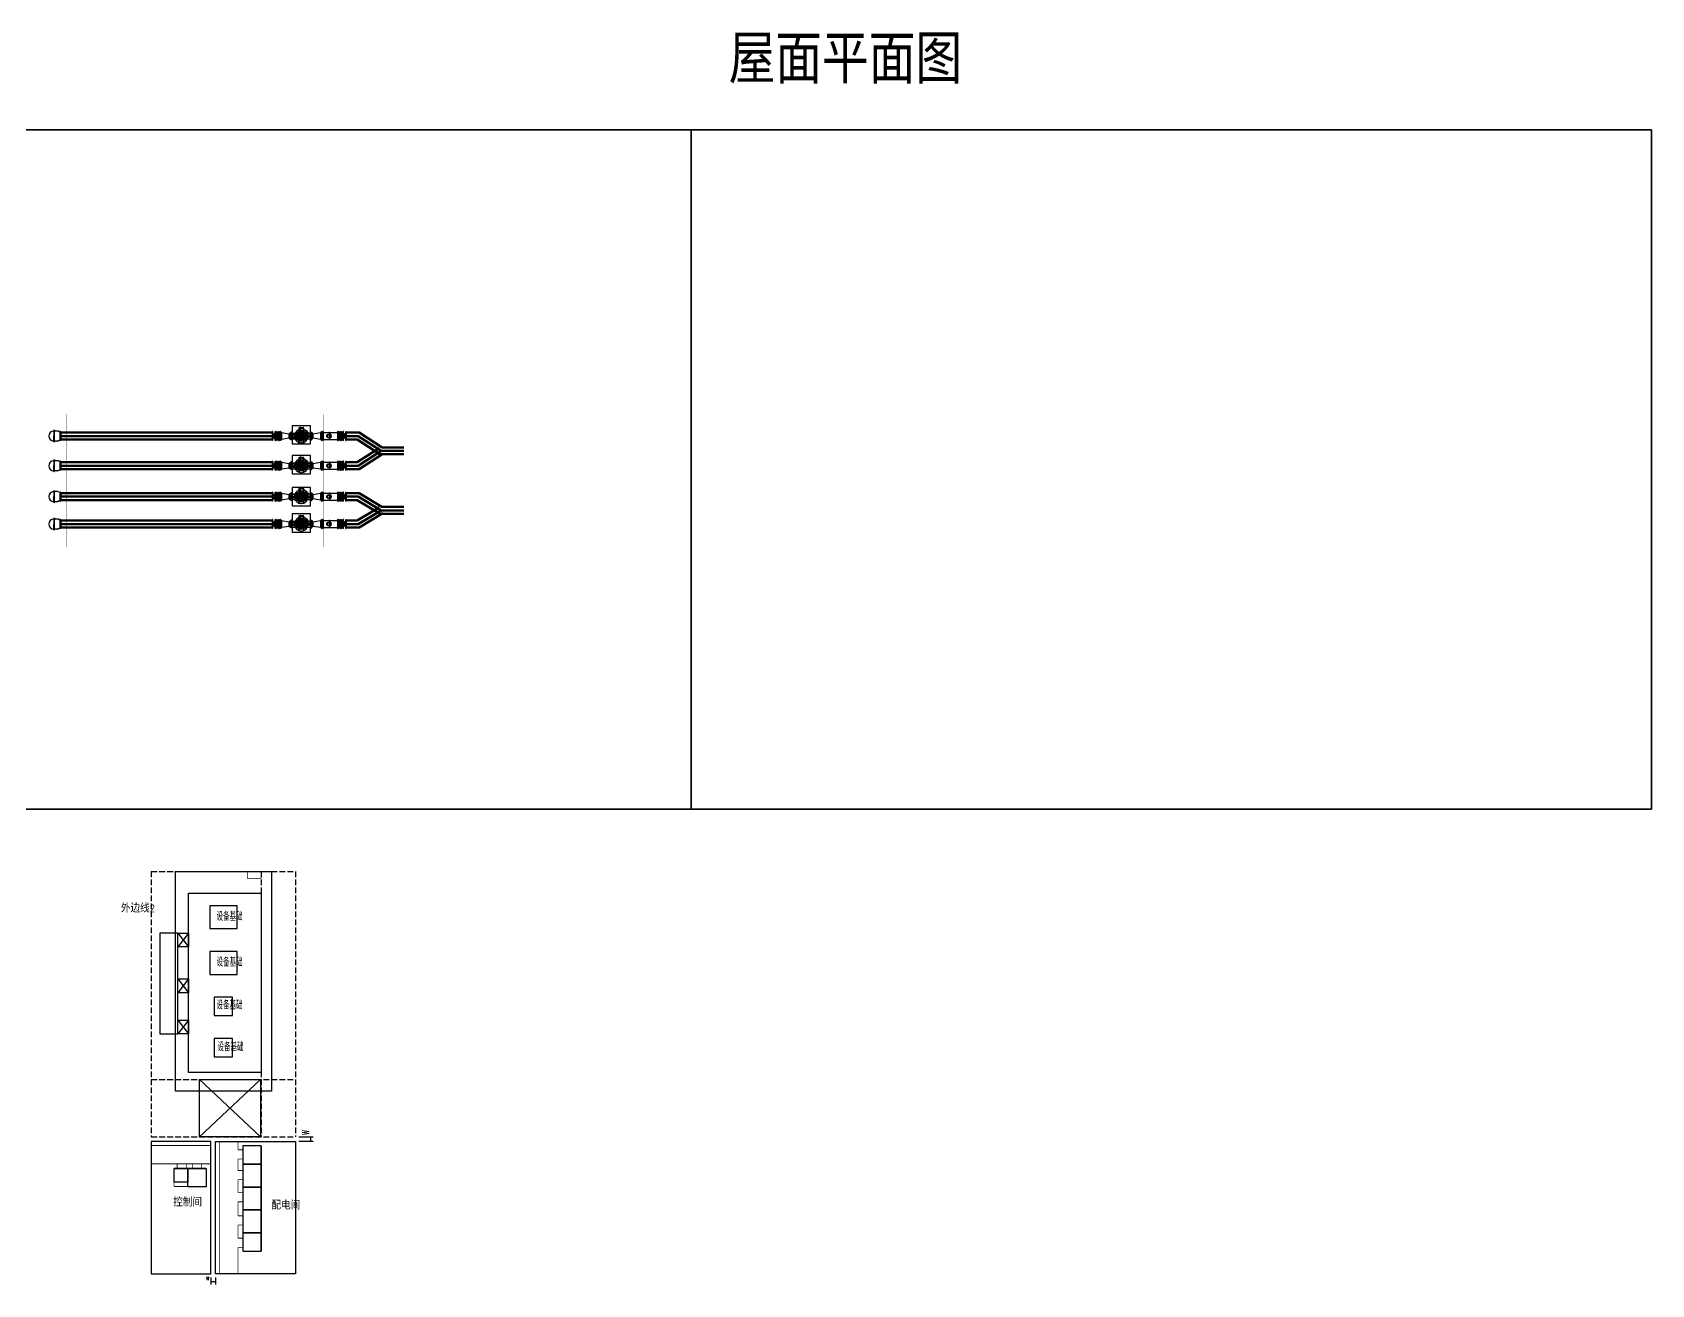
# Model space of a CAD drawing. Header units: millimetres. Extents: x 1742399 to 4898386, y 2481636 to 5226310.
# Drawn here: x 3047772 to 3118582, y 2795884 to 2850639 of the extents above; entities that cross this region are included whole.
import ezdxf
from ezdxf.enums import TextEntityAlignment as Align

# ---------------------------------------------------------------- set-up
doc = ezdxf.new("R2010")
doc.units = ezdxf.units.MM
doc.header["$LTSCALE"] = 1000
for name, pattern in [('ACAD_ISO04W100', [30.5, 24, -3, 0.5, -3]), ('ACAD_ISO10W100', [18, 12, -3, 0, -3]), ('DASH', [0.35, 0.25, -0.1])]:
    doc.linetypes.add(name, pattern=pattern)
for name, color, linetype, lineweight, true_color in [('0_提资', 7, 'Continuous', 50, 0xffffff), ('泵房轮廓线', 1, 'Continuous', 50, 0xff0000), ('管道', 1, 'Continuous', 50, 0xff0000), ('进水池轮廓线', 2, 'Continuous', 50, 0xffff00)]:
    doc.layers.add(name, color=color, linetype=linetype, lineweight=lineweight, true_color=true_color)
for name, color, linetype in [('E-电缆沟', 2, 'Continuous'), ('E-箱柜', 3, 'Continuous'), ('PUB_DIM', 3, 'Continuous'), ('VIEW', 7, 'Continuous'), ('YHG_填充', 8, 'Continuous'), ('YHJ_剖面_梁板', 4, 'Continuous'), ('YHJ_立面_墙线中', 2, 'Continuous'), ('图框', 7, 'Continuous'), ('意见', 1, 'Continuous'), ('控制间轮廓', 7, 'Continuous'), ('水泵基础', 7, 'Continuous'), ('电缆沟', 7, 'Continuous'), ('设备', 161, 'Continuous'), ('配电间轮廓', 7, 'Continuous')]:
    doc.layers.add(name, color=color, linetype=linetype)
doc.layers.add('中心线', color=1, linetype='ACAD_ISO04W100', lineweight=18)
doc.layers.add('管', color=1, linetype='Continuous', lineweight=30)
doc.styles.add('_TCH_DIM_T3', font='SIMPLEX', dxfattribs={"width": 0.705882, "bigfont": 'GBCBIG'})
doc.styles.add('HZ1', font='romans.shx', dxfattribs={"width": 0.7, "bigfont": 'hztxt.shx'})
doc.styles.add('tssdeng', font='tssdeng.shx', dxfattribs={"width": 0.7, "bigfont": 'hztxt.shx'})
doc.styles.add('图框栏', font='simhei.ttf')
doc.dimstyles.new('_TCH_ARCH&&50', dxfattribs={"dimtxt": 148.75, "dimasz": 50, "dimexe": 125, "dimexo": 150, "dimgap": 63.125, "dimtad": 1, "dimdec": 0, "dimzin": 0, "dimdsep": 46, "dimtxsty": '_TCH_DIM_T3', "dimblk": 'ARCHTICK', "dimcen": 0.09, "dimclrt": 7, "dimazin": 2, "dimtfac": 1, "dimtdec": 0, "dimtix": 1, "dimtmove": 2, "dimatfit": 3, "dimfxl": 75, "dimtolj": 1, "dimtzin": 0, "dimarcsym": 0})

# ---------------------------------------------------------------- blocks, each defined once
blk = doc.blocks.new('立式离心水泵（平面）')
at = {"layer": '设备', "color": 0}
for p, q in [((0, 105), (6, 111)), ((0, 105), (0, 0)), ((0, -105), (0, 0)), ((6, 170), (6, 0)), ((41, 170), (6, 170)), ((6, -170), (6, 0)), ((41, 170), (41, 105)), ((42, 170), (42, 41)), ((42, 38), (42, 41)), ((49, 129), (190, 129)), ((170, 73), (52, 74)), ((68, 9), (161, 9)), ((275, 61), (275, 42)), ((293, 61), (275, 61)), ((275, 42), (293, 42)), ((275, 28), (275, 9)), ((293, 28), (275, 28)), ((275, 9), (293, 9)), ((293, 42), (293, 61)), ((293, 9), (293, 28)), ((325, 122), (306, 122)), ((306, 122), (306, 103)), ((306, 103), (325, 103)), ((325, 92), (306, 92)), ((306, 92), (306, 74)), ((306, 74), (325, 74)), ((325, 61), (306, 61)), ((306, 61), (306, 42)), ((306, 42), (325, 42)), ((325, 28), (306, 28)), ((306, 28), (306, 9)), ((306, 9), (325, 9)), ((325, 103), (325, 122)), ((325, 74), (325, 92)), ((325, 42), (325, 61)), ((325, 9), (325, 28)), ((339, 154), (339, 135)), ((357, 154), (339, 154)), ((339, 135), (357, 135)), ((339, 122), (339, 103)), ((357, 122), (339, 122)), ((339, 103), (357, 103)), ((339, 92), (339, 74)), ((357, 92), (339, 92)), ((339, 74), (357, 74)), ((339, 61), (339, 42)), ((357, 61), (339, 61)), ((339, 42), (357, 42)), ((339, 28), (339, 9)), ((357, 28), (339, 28)), ((339, 9), (357, 9)), ((357, 135), (357, 154)), ((357, 103), (357, 122)), ((357, 74), (357, 92)), ((357, 42), (357, 61)), ((357, 9), (357, 28)), ((373, 307), (372, 284)), ((372, 284), (383, 283)), ((373, 307), (376, 349)), ((384, 306), (373, 307)), ((373, 298), (373, 307)), ((373, 154), (373, 135)), ((391, 154), (373, 154)), ((373, 135), (391, 135)), ((373, 122), (373, 103)), ((391, 122), (373, 122)), ((373, 103), (391, 103)), ((373, 92), (373, 74)), ((391, 92), (373, 92)), ((373, 74), (391, 74)), ((373, 61), (373, 42)), ((391, 61), (373, 61)), ((373, 42), (391, 42)), ((373, 28), (373, 9)), ((391, 28), (373, 28)), ((373, 9), (391, 9)), ((376, 349), (378, 372)), ((387, 349), (376, 349)), ((378, 372), (388, 372)), ((388, 372), (383, 290)), ((383, 283), (388, 364)), ((384, 297), (388, 359)), ((396, 296), (384, 297)), ((388, 359), (400, 358)), ((391, 135), (391, 154)), ((391, 103), (391, 122)), ((391, 74), (391, 92)), ((391, 42), (391, 61)), ((391, 9), (391, 28)), ((400, 363), (396, 285)), ((396, 297), (396, 284)), ((397, 299), (397, 297)), ((401, 374), (398, 364)), ((398, 364), (571, 308)), ((400, 369), (573, 313)), ((401, 374), (574, 318)), ((404, 276), (416, 275)), ((407, 186), (407, 168)), ((425, 186), (407, 186)), ((407, 168), (425, 168)), ((407, 154), (407, 135)), ((425, 154), (407, 154)), ((407, 135), (425, 135)), ((407, 122), (407, 103)), ((425, 122), (407, 122)), ((407, 103), (425, 103)), ((407, 92), (407, 74)), ((425, 92), (407, 92)), ((407, 74), (425, 74)), ((407, 61), (407, 42)), ((425, 61), (407, 61)), ((407, 42), (425, 42)), ((407, 28), (407, 9)), ((425, 28), (407, 28)), ((407, 9), (425, 9)), ((431, 379), (411, 371)), ((420, 330), (416, 266)), ((416, 266), (545, 258)), ((427, 266), (425, 235)), ((425, 168), (425, 186)), ((425, 135), (425, 154)), ((425, 103), (425, 122)), ((425, 74), (425, 92)), ((425, 42), (425, 61)), ((425, 9), (425, 28)), ((431, 379), (552, 371)), ((438, 186), (438, 168)), ((457, 186), (438, 186)), ((438, 168), (457, 168)), ((438, 154), (438, 135)), ((457, 154), (438, 154)), ((438, 135), (457, 135)), ((438, 122), (438, 103)), ((457, 122), (438, 122)), ((438, 103), (457, 103)), ((438, 92), (438, 74)), ((457, 92), (438, 92)), ((438, 74), (457, 74)), ((438, 61), (438, 42)), ((457, 61), (438, 61)), ((438, 42), (457, 42)), ((438, 28), (438, 9)), ((457, 28), (438, 28)), ((438, 9), (457, 9)), ((457, 168), (457, 186)), ((457, 135), (457, 154)), ((457, 103), (457, 122)), ((457, 74), (457, 92)), ((457, 42), (457, 61)), ((457, 9), (457, 28)), ((471, 186), (489, 186)), ((471, 168), (471, 186)), ((489, 168), (471, 168)), ((471, 135), (471, 154)), ((471, 154), (489, 154)), ((489, 135), (471, 135)), ((471, 122), (489, 122)), ((471, 103), (471, 122)), ((489, 103), (471, 103)), ((471, 92), (489, 92)), ((471, 74), (471, 92)), ((489, 74), (471, 74)), ((471, 61), (489, 61)), ((471, 42), (471, 61)), ((489, 42), (471, 42)), ((471, 28), (489, 28)), ((471, 9), (471, 28)), ((489, 9), (471, 9)), ((489, 186), (489, 168)), ((489, 154), (489, 135)), ((489, 122), (489, 103)), ((489, 92), (489, 74)), ((489, 61), (489, 42)), ((489, 28), (489, 9)), ((502, 186), (521, 186)), ((502, 168), (502, 186)), ((521, 168), (502, 168)), ((502, 135), (502, 154)), ((502, 154), (521, 154)), ((521, 135), (502, 135)), ((502, 122), (521, 122)), ((502, 103), (502, 122)), ((521, 103), (502, 103)), ((502, 92), (521, 92)), ((502, 74), (502, 92)), ((521, 74), (502, 74)), ((502, 61), (521, 61)), ((502, 42), (502, 61)), ((521, 42), (502, 42)), ((502, 28), (521, 28)), ((502, 9), (502, 28)), ((521, 9), (502, 9)), ((521, 186), (521, 168)), ((521, 154), (521, 135)), ((521, 122), (521, 103)), ((521, 92), (521, 74)), ((521, 61), (521, 42)), ((521, 28), (521, 9)), ((537, 259), (535, 227)), ((536, 135), (536, 154)), ((536, 154), (555, 154)), ((555, 135), (536, 135)), ((536, 122), (555, 122)), ((536, 103), (536, 122)), ((555, 103), (536, 103)), ((536, 92), (555, 92)), ((536, 74), (536, 92)), ((555, 74), (536, 74)), ((536, 61), (555, 61)), ((536, 42), (536, 61)), ((555, 42), (536, 42)), ((536, 28), (555, 28)), ((536, 9), (536, 28)), ((555, 9), (536, 9)), ((557, 313), (554, 267)), ((555, 154), (555, 135)), ((555, 122), (555, 103)), ((555, 92), (555, 74)), ((555, 61), (555, 42)), ((555, 28), (555, 9)), ((560, 362), (558, 323)), ((570, 135), (570, 154)), ((570, 154), (589, 154)), ((589, 135), (570, 135)), ((570, 122), (589, 122)), ((570, 103), (570, 122)), ((589, 103), (570, 103)), ((570, 92), (589, 92)), ((570, 74), (570, 92)), ((589, 74), (570, 74)), ((570, 61), (589, 61)), ((570, 42), (570, 61)), ((589, 42), (570, 42)), ((570, 28), (589, 28)), ((570, 9), (570, 28)), ((589, 9), (570, 9)), ((574, 318), (571, 308)), ((589, 154), (589, 135)), ((589, 122), (589, 103)), ((589, 92), (589, 74)), ((589, 61), (589, 42)), ((589, 28), (589, 9)), ((603, 122), (621, 122)), ((603, 103), (603, 122)), ((621, 103), (603, 103)), ((603, 92), (621, 92)), ((603, 74), (603, 92)), ((621, 74), (603, 74)), ((603, 61), (621, 61)), ((603, 42), (603, 61)), ((621, 42), (603, 42)), ((603, 28), (621, 28)), ((603, 9), (603, 28)), ((621, 9), (603, 9)), ((621, 122), (621, 103)), ((621, 92), (621, 74)), ((621, 61), (621, 42)), ((621, 28), (621, 9)), ((634, 61), (653, 61)), ((634, 42), (634, 61)), ((653, 42), (634, 42)), ((634, 28), (653, 28)), ((634, 9), (634, 28)), ((653, 9), (634, 9)), ((653, 61), (653, 42)), ((653, 28), (653, 9)), ((860, 9), (766, 9)), ((785, 129), (878, 129)), ((886, 170), (886, 41)), ((886, 170), (921, 170)), ((886, 38), (886, 41)), ((921, 170), (921, 0)), ((927, 105), (921, 111)), ((921, -170), (921, 0)), ((927, 105), (927, 0)), ((927, -105), (927, 0)), ((0, -105), (6, -111)), ((41, -170), (6, -170)), ((41, -170), (41, -85)), ((42, -170), (42, -38)), ((49, -129), (190, -129)), ((170, -74), (52, -74)), ((68, -9), (161, -9)), ((275, -28), (275, -9)), ((275, -9), (293, -9)), ((293, -28), (275, -28)), ((275, -61), (275, -42)), ((275, -42), (293, -42)), ((293, -61), (275, -61)), ((293, -9), (293, -28)), ((293, -42), (293, -61)), ((306, -9), (325, -9)), ((306, -28), (306, -9)), ((325, -28), (306, -28)), ((306, -42), (325, -42)), ((306, -61), (306, -42)), ((325, -61), (306, -61)), ((306, -74), (325, -74)), ((306, -93), (306, -74)), ((325, -93), (306, -93)), ((306, -103), (325, -103)), ((306, -122), (306, -103)), ((325, -122), (306, -122)), ((325, -9), (325, -28)), ((325, -42), (325, -61)), ((325, -74), (325, -93)), ((325, -103), (325, -122)), ((339, -28), (339, -9)), ((339, -9), (357, -9)), ((357, -28), (339, -28)), ((339, -61), (339, -42)), ((339, -42), (357, -42)), ((357, -61), (339, -61)), ((339, -93), (339, -74)), ((339, -74), (357, -74)), ((357, -93), (339, -93)), ((339, -122), (339, -103)), ((339, -103), (357, -103)), ((357, -122), (339, -122)), ((339, -154), (339, -135)), ((339, -135), (357, -135)), ((357, -154), (339, -154)), ((357, -9), (357, -28)), ((357, -42), (357, -61)), ((357, -74), (357, -93)), ((357, -103), (357, -122)), ((357, -135), (357, -154)), ((373, -28), (373, -9)), ((373, -9), (391, -9)), ((391, -28), (373, -28)), ((373, -61), (373, -42)), ((373, -42), (391, -42)), ((391, -61), (373, -61)), ((373, -93), (373, -74)), ((373, -74), (391, -74)), ((391, -93), (373, -93)), ((373, -122), (373, -103)), ((373, -103), (391, -103)), ((391, -122), (373, -122)), ((373, -154), (373, -135)), ((373, -135), (391, -135)), ((391, -154), (373, -154)), ((391, -9), (391, -28)), ((391, -42), (391, -61)), ((391, -74), (391, -93)), ((391, -103), (391, -122)), ((391, -135), (391, -154)), ((407, -28), (407, -9)), ((407, -9), (425, -9)), ((425, -28), (407, -28)), ((407, -61), (407, -42)), ((407, -42), (425, -42)), ((425, -61), (407, -61)), ((407, -93), (407, -74)), ((407, -74), (425, -74)), ((425, -93), (407, -93)), ((407, -122), (407, -103)), ((407, -103), (425, -103)), ((425, -122), (407, -122)), ((407, -154), (407, -135)), ((407, -135), (425, -135)), ((425, -154), (407, -154)), ((407, -187), (407, -168)), ((407, -168), (425, -168)), ((425, -187), (407, -187)), ((425, -9), (425, -28)), ((425, -42), (425, -61)), ((425, -74), (425, -93)), ((425, -103), (425, -122)), ((425, -135), (425, -154)), ((425, -168), (425, -187)), ((438, -28), (438, -9)), ((438, -9), (457, -9)), ((457, -28), (438, -28)), ((438, -61), (438, -42)), ((438, -42), (457, -42)), ((457, -61), (438, -61)), ((438, -93), (438, -74)), ((438, -74), (457, -74)), ((457, -93), (438, -93)), ((438, -122), (438, -103)), ((438, -103), (457, -103)), ((457, -122), (438, -122)), ((438, -154), (438, -135)), ((438, -135), (457, -135)), ((457, -154), (438, -154)), ((438, -187), (438, -168)), ((438, -168), (457, -168)), ((457, -187), (438, -187)), ((457, -9), (457, -28)), ((457, -42), (457, -61)), ((457, -74), (457, -93)), ((457, -103), (457, -122)), ((457, -135), (457, -154)), ((457, -168), (457, -187)), ((471, -9), (471, -28)), ((489, -9), (471, -9)), ((471, -28), (489, -28)), ((471, -42), (471, -61)), ((489, -42), (471, -42)), ((471, -61), (489, -61)), ((471, -74), (471, -93)), ((489, -74), (471, -74)), ((471, -93), (489, -93)), ((471, -103), (471, -122)), ((489, -103), (471, -103)), ((471, -122), (489, -122)), ((471, -135), (471, -154)), ((489, -135), (471, -135)), ((471, -154), (489, -154)), ((471, -168), (471, -187)), ((489, -168), (471, -168)), ((471, -187), (489, -187)), ((489, -28), (489, -9)), ((489, -61), (489, -42)), ((489, -93), (489, -74)), ((489, -122), (489, -103)), ((489, -154), (489, -135)), ((489, -187), (489, -168)), ((502, -9), (502, -28)), ((521, -9), (502, -9)), ((502, -28), (521, -28)), ((502, -42), (502, -61)), ((521, -42), (502, -42)), ((502, -61), (521, -61)), ((502, -74), (502, -93)), ((521, -74), (502, -74)), ((502, -93), (521, -93)), ((502, -103), (502, -122)), ((521, -103), (502, -103)), ((502, -122), (521, -122)), ((502, -135), (502, -154)), ((521, -135), (502, -135)), ((502, -154), (521, -154)), ((502, -168), (502, -187)), ((521, -168), (502, -168)), ((502, -187), (521, -187)), ((521, -28), (521, -9)), ((521, -61), (521, -42)), ((521, -93), (521, -74)), ((521, -122), (521, -103)), ((521, -154), (521, -135)), ((521, -187), (521, -168)), ((536, -9), (536, -28)), ((555, -9), (536, -9)), ((536, -28), (555, -28)), ((536, -42), (536, -61)), ((555, -42), (536, -42)), ((536, -61), (555, -61)), ((536, -74), (536, -93)), ((555, -74), (536, -74)), ((536, -93), (555, -93)), ((536, -103), (536, -122)), ((555, -103), (536, -103)), ((536, -122), (555, -122)), ((536, -135), (536, -154)), ((555, -135), (536, -135)), ((536, -154), (555, -154)), ((555, -28), (555, -9)), ((555, -61), (555, -42)), ((555, -93), (555, -74)), ((555, -122), (555, -103)), ((555, -154), (555, -135)), ((589, -9), (570, -9)), ((570, -9), (570, -28)), ((570, -28), (589, -28)), ((589, -42), (570, -42)), ((570, -42), (570, -61)), ((570, -61), (589, -61)), ((570, -74), (570, -93)), ((589, -74), (570, -74)), ((570, -93), (589, -93)), ((589, -103), (570, -103)), ((570, -103), (570, -122)), ((570, -122), (589, -122)), ((570, -135), (570, -154)), ((589, -135), (570, -135)), ((570, -154), (589, -154)), ((589, -28), (589, -9)), ((589, -61), (589, -42)), ((589, -93), (589, -74)), ((589, -122), (589, -103)), ((589, -154), (589, -135)), ((603, -9), (603, -28)), ((621, -9), (603, -9)), ((603, -28), (621, -28)), ((603, -42), (603, -61)), ((621, -42), (603, -42)), ((603, -61), (621, -61)), ((603, -74), (603, -93)), ((621, -74), (603, -74)), ((603, -93), (621, -93)), ((603, -103), (603, -122)), ((621, -103), (603, -103)), ((603, -122), (621, -122)), ((621, -28), (621, -9)), ((621, -61), (621, -42)), ((621, -93), (621, -74)), ((621, -122), (621, -103)), ((634, -9), (634, -28)), ((653, -9), (634, -9)), ((634, -28), (653, -28)), ((634, -42), (634, -61)), ((653, -42), (634, -42)), ((634, -61), (653, -61)), ((653, -28), (653, -9)), ((653, -61), (653, -42)), ((738, -129), (878, -129)), ((860, -9), (766, -9)), ((886, -170), (886, -38)), ((886, -170), (921, -170)), ((927, -105), (921, -111))]:
    blk.add_line(p, q, dxfattribs=at)
at = {"layer": '设备', "color": 0, "ltscale": 0.2}
for p, q in [((24, 0), (29, 8)), ((29, 8), (38, 8)), ((38, 8), (43, 0)), ((211, 123), (195, 111)), ((195, 111), (198, 91)), ((198, 91), (216, 84)), ((229, 116), (211, 123)), ((216, 84), (232, 96)), ((232, 96), (229, 116)), ((353, 268), (341, 253)), ((341, 253), (348, 234)), ((348, 234), (368, 232)), ((372, 266), (353, 268)), ((368, 232), (380, 247)), ((380, 247), (372, 266)), ((555, 266), (548, 247)), ((548, 247), (560, 232)), ((575, 268), (555, 266)), ((560, 232), (579, 234)), ((587, 253), (575, 268)), ((579, 234), (587, 253)), ((698, 116), (695, 96)), ((695, 96), (711, 84)), ((716, 123), (698, 116)), ((711, 84), (730, 91)), ((732, 111), (716, 123)), ((730, 91), (732, 111)), ((889, 8), (885, 0)), ((899, 8), (889, 8)), ((903, 0), (899, 8)), ((29, -8), (24, 0)), ((38, -8), (29, -8)), ((43, 0), (38, -8)), ((198, -92), (195, -111)), ((195, -111), (211, -123)), ((216, -84), (198, -92)), ((211, -123), (229, -116)), ((232, -96), (216, -84)), ((229, -116), (232, -96)), ((348, -234), (341, -253)), ((341, -253), (353, -268)), ((368, -232), (348, -234)), ((353, -268), (372, -266)), ((380, -248), (368, -232)), ((372, -266), (380, -248)), ((560, -232), (548, -248)), ((548, -248), (555, -266)), ((555, -266), (575, -268)), ((579, -234), (560, -232)), ((575, -268), (587, -253)), ((587, -253), (579, -234)), ((711, -84), (695, -96)), ((695, -96), (698, -116)), ((698, -116), (716, -123)), ((730, -92), (711, -84)), ((716, -123), (732, -111)), ((732, -111), (730, -92)), ((885, 0), (889, -8)), ((889, -8), (899, -8)), ((899, -8), (903, 0))]:
    blk.add_line(p, q, dxfattribs=at)
for centre, radius in [((34, 0), 16.4), ((214, 103), 17.2), ((464, 0), 238), ((360, 250), 17.2), ((567, 250), 17.2), ((714, 103), 17.2), ((894, 0), 16.4), ((214, -104), 17.2), ((360, -250), 17.2), ((567, -250), 17.2), ((714, -104), 17.2)]:
    blk.add_circle(centre, radius, dxfattribs=at)
at = {"layer": '设备', "color": 0}
for centre, radius, start, end in [((49, 137), 8.25, 180, 270), ((52, 84), 10.3, 180, 270), ((404, 285), 8.91, 176.47523, 266.47523), ((441, 329), 20.6, 72.0778, 176.47523), ((545, 267), 8.91, 266.47523, 356.13579), ((552, 362), 8.91, 356.47523, 86.47523), ((469, 2), 304, 56.83377, 73.50559), ((338, -247), 585, 40.44383, 59.40444), ((900, 214), 143, 214.64629, 259.26282), ((876, 83), 10.3, 259.67119, 0), ((878, 137), 8.25, 270, 0), ((52, -85), 10.3, 90, 180), ((49, -137), 8.25, 90, 180), ((943, 229), 309, 235.02453, 257.86707), ((876, -82), 10.3, 0, 77.86707), ((878, -137), 8.25, 0, 90)]:
    blk.add_arc(centre, radius, start, end, dxfattribs=at)
at = {"layer": '设备', "color": 0, "ltscale": 0.2}
for centre, radius, start, end in [((47, 38), 5.09, 180, 251.03031), ((34, 0), 35.4, 288.96969, 71.03031), ((464, 0), 303, 107.57469, 72.48183), ((894, 0), 35.4, 108.96969, 251.03031), ((881, 38), 5.09, 288.96969, 0), ((47, -38), 5.09, 108.96969, 180), ((881, -38), 5.09, 0, 71.03031)]:
    blk.add_arc(centre, radius, start, end, dxfattribs=at)
at = {"layer": '设备', "color": 0, "linetype": 'ByBlock', "ltscale": 0.2}
for p in [(431, 379), (466, -303)]:
    blk.add_point(p, dxfattribs=at)
at = {"layer": '设备', "color": 0, "linetype": 'ByBlock', "ltscale": 0.35}
blk.add_point((464, -303), dxfattribs=at)
at = {"layer": '设备', "color": 0, "style": '_TCH_DIM_T3', "width": 0.705882, "flags": 1}
blk.add_attdef('规格', (1067, -1), '', height=344, dxfattribs=at)
blk = doc.blocks.new('DN400法兰')
at = {"layer": '中心线', "ltscale": 50}
for p, q in [((-258, 20), (-258, -55)), ((257, 20), (257, -55))]:
    blk.add_line(p, q, dxfattribs=at)
at = {"layer": '设备', "ltscale": 50}
for p, q in [((-240, 0), (-244, -4)), ((-240, 0), (240, 0)), ((240, 0), (244, -4)), ((-283, -30), (-283, -4)), ((282, -4), (-283, -4)), ((282, -30), (282, -4))]:
    blk.add_line(p, q, dxfattribs=at)
at = {"layer": '设备'}
for p, q in [((-240, 0), (240, 0)), ((-283, -30), (282, -30))]:
    blk.add_line(p, q, dxfattribs=at)
blk = doc.blocks.new('DN250法兰')
at = {"layer": '中心线', "ltscale": 50}
for p, q in [((-50, 175), (22, 175)), ((-50, -175), (22, -175))]:
    blk.add_line(p, q, dxfattribs=at)
at = {"layer": '设备', "ltscale": 50}
for p, q in [((-26, 160), (-23, 162)), ((-26, -160), (-26, 160)), ((-26, -160), (-26, 160)), ((-23, 197), (0, 197)), ((-23, 197), (-23, -198)), ((0, 197), (0, -198)), ((-26, -160), (-23, -163)), ((0, -198), (-23, -198))]:
    blk.add_line(p, q, dxfattribs=at)
blk = doc.blocks.new('双盘偏心异径管（平面）')
at = {"layer": '设备'}
for p, q in [((57, 100), (18, 100)), ((57, 100), (373, 150)), ((408, 150), (373, 150)), ((373, 150), (373, -150)), ((57, -100), (18, -100)), ((373, -150), (57, -100)), ((408, -150), (373, -150))]:
    blk.add_line(p, q, dxfattribs=at)
at = {"layer": '设备', "ltscale": 50}
blk.add_line((18, -100), (18, 100), dxfattribs=at)
at = {"layer": '设备'}
blk.add_lwpolyline([(57, -100), (57, 100)], dxfattribs=at)
at = {"layer": '设备', "xscale": 0.7042253521126761, "yscale": 0.7042253521126761, "zscale": 0.7042253521126761}
blk.add_blockref('DN250法兰', (18, 0), dxfattribs=at)
at = {"layer": '设备', "xscale": 0.7042253521126761, "yscale": 0.7042253521126761, "zscale": 0.7042253521126761, "rotation": 270}
blk.add_blockref('DN400法兰', (430, 0), dxfattribs=at)
at = {"layer": '意见', "flags": 1}
blk.add_attdef('规格', (589, -14), '', height=227, dxfattribs=at)
blk = doc.blocks.new('双法兰传力接头')
at = {"layer": '中心线', "ltscale": 5}
for p, q in [((-17, 181), (166, 181)), ((-17, -181), (166, -181))]:
    blk.add_line(p, q, dxfattribs=at)
at = {"layer": '设备', "ltscale": 50}
for p, q in [((18, 167), (34, 167)), ((47, 141), (47, -141)), ((47, 141), (72, 141)), ((72, 199), (89, 199)), ((72, 199), (72, -199)), ((120, 155), (120, -155)), ((120, 155), (131, 155)), ((18, -167), (34, -167)), ((47, -141), (72, -141)), ((72, -199), (89, -199)), ((120, -155), (131, -155))]:
    blk.add_line(p, q, dxfattribs=at)
at = {"layer": '设备'}
for p, q in [((34, 167), (47, 141)), ((89, -199), (89, 199)), ((89, 141), (120, 141)), ((34, -167), (47, -141)), ((89, -141), (120, -141))]:
    blk.add_line(p, q, dxfattribs=at)
at = {"layer": '设备', "yscale": 0.7042253521126761, "zscale": 0.7042253521126761}
for p, xscale, rotation in [((-3, 0), 0.7042253521126761, 90), ((152, 0), -0.7042253521126761, 270)]:
    blk.add_blockref('DN400法兰', p, dxfattribs=dict(at, xscale=xscale, rotation=rotation))
at = {"layer": '意见', "flags": 1}
blk.add_attdef('规格', (193, -29), '', height=94.2, dxfattribs=at)
blk = doc.blocks.new('手动双盘蝶阀')
at = {"layer": '设备', "ltscale": 50}
for p, q in [((50, -150), (-50, 150)), ((-50, -150), (50, 150))]:
    blk.add_line(p, q, dxfattribs=at)
at = {"layer": '设备', "yscale": 0.7042253521126761, "zscale": 0.7042253521126761}
for p, xscale, rotation in [((-71, 0), 0.7042253521126761, 90), ((71, 0), -0.7042253521126761, 270)]:
    blk.add_blockref('DN400法兰', p, dxfattribs=dict(at, xscale=xscale, rotation=rotation))
at = {"layer": '意见', "flags": 1}
blk.add_attdef('规格', (147, 6), '', height=70.4, dxfattribs=at)
blk = doc.blocks.new('法兰')
at = {"layer": '中心线', "ltscale": 50}
for p, q in [((-35, 181), (17, 181)), ((-35, -181), (17, -181))]:
    blk.add_line(p, q, dxfattribs=at)
at = {"layer": '设备', "ltscale": 50}
for p, q in [((-21, 169), (-18, 172)), ((-21, -169), (-21, 169)), ((0, 199), (-18, 199)), ((-18, 199), (-18, -199)), ((-21, -169), (-18, -172)), ((0, -199), (-18, -199))]:
    blk.add_line(p, q, dxfattribs=at)
at = {"layer": '设备'}
for p, q in [((-21, -169), (-21, 169)), ((0, -199), (0, 199))]:
    blk.add_line(p, q, dxfattribs=at)
blk = doc.blocks.new('滤网式底阀')
at = {"layer": '设备'}
for p, q in [((-257, -294), (-257, -275)), ((-257, -275), (-242, -275)), ((-257, -294), (257, -294)), ((-257, -294), (-257, -312)), ((-257, -312), (0, -312)), ((257, -275), (-242, -275)), ((-220, -149), (-220, -254)), ((-175, -42), (-210, -115)), ((257, -312), (0, -312)), ((175, -42), (210, -115)), ((220, -149), (220, -254)), ((257, -294), (257, -275)), ((257, -294), (257, -312))]:
    blk.add_line(p, q, dxfattribs=at)
for centre, radius, start, end in [((-242, -254), 21.7, 270, 0), ((-155, -149), 65, 147.72265, 180), ((0, -308), 220, 180.91081, 359.08919), ((155, -149), 65, 0, 32.27735), ((242, -254), 21.7, 180, 270)]:
    blk.add_arc(centre, radius, start, end, dxfattribs=at)
at = {"layer": '设备', "xscale": -1, "rotation": 270}
blk.add_blockref('法兰', (0, 0), dxfattribs=at)
at = {"layer": '设备', "rotation": 270}
blk.add_blockref('法兰', (0, -42), dxfattribs=at)
at = {"layer": '意见', "flags": 1}
blk.add_attdef('规格', (420, 254), '', height=359, dxfattribs=at)
blk = doc.blocks.new('双盘异径管')
at = {"layer": '设备'}
for p, q in [((57, 100), (18, 100)), ((57, 100), (373, 150)), ((408, 150), (373, 150)), ((373, 150), (373, -150)), ((57, -100), (18, -100)), ((373, -150), (57, -100)), ((408, -150), (373, -150))]:
    blk.add_line(p, q, dxfattribs=at)
at = {"layer": '设备', "ltscale": 50}
blk.add_line((18, -100), (18, 100), dxfattribs=at)
at = {"layer": '设备'}
blk.add_lwpolyline([(57, -100), (57, 100)], dxfattribs=at)
at = {"layer": '设备', "xscale": 0.7042253521126761, "yscale": 0.7042253521126761, "zscale": 0.7042253521126761}
blk.add_blockref('DN250法兰', (18, 0), dxfattribs=at)
at = {"layer": '设备', "xscale": 0.7042253521126761, "yscale": 0.7042253521126761, "zscale": 0.7042253521126761, "rotation": 270}
blk.add_blockref('DN400法兰', (430, 0), dxfattribs=at)
at = {"layer": '意见', "flags": 1}
blk.add_attdef('规格', (621, -23), '', height=267, dxfattribs=at)
blk = doc.blocks.new('多功能水泵控制阀')
at = {"layer": '中心线', "ltscale": 10}
blk.add_line((296, -183), (296, 183), dxfattribs=at)
at = {"layer": '设备'}
for p, q in [((0, 150), (648, 150)), ((0, -150), (648, -150))]:
    blk.add_line(p, q, dxfattribs=at)
for radius in [91.1, 61.9]:
    blk.add_circle((264, 0), radius, dxfattribs=at)
blk.add_arc((296, 0), 88.6, 264.05748, 95.94252, dxfattribs=at)
at = {"layer": '设备', "yscale": 0.7042253521126761, "zscale": 0.7042253521126761}
for p, xscale, rotation in [((-21, 0), -0.7042253521126761, 90), ((669, 0), 0.7042253521126761, 270)]:
    blk.add_blockref('DN400法兰', p, dxfattribs=dict(at, xscale=xscale, rotation=rotation))
at = {"layer": '意见', "flags": 1}
blk.add_attdef('规格', (114, -565), '', height=244, dxfattribs=at)
blk = doc.blocks.new('电动双盘蝶阀')
at = {"layer": '设备', "ltscale": 50}
for p, q in [((50, -150), (-50, 150)), ((-50, -150), (50, 150))]:
    blk.add_line(p, q, dxfattribs=at)
at = {"layer": '设备', "yscale": 0.7042253521126761, "zscale": 0.7042253521126761}
for p, xscale, rotation in [((-71, 0), 0.7042253521126761, 90), ((71, 0), -0.7042253521126761, 270)]:
    blk.add_blockref('DN400法兰', p, dxfattribs=dict(at, xscale=xscale, rotation=rotation))
at = {"flags": 1}
blk.add_attdef('规格', (120, 51), '', height=10, dxfattribs=at)
blk = doc.blocks.new('视图')
at = {"layer": 'VIEW'}
blk.add_lwpolyline([(0, 0), (42000, 0), (42000, 29700), (0, 29700)], close=True, dxfattribs=at)
blk.add_lwpolyline([(0, 29700), (42000, 29700), (42000, 0), (0, 0), (0, 29700)], dxfattribs=at)
at = {"layer": 'VIEW', "style": 'HZ1', "width": 0.7, "flags": 1}
blk.add_attdef('视图类型', (15, 29936), '', height=300, dxfattribs=at)
blk = doc.blocks.new('_ArchTick')
at = {"color": 0, "linetype": 'ByBlock', "const_width": 0.4}
blk.add_lwpolyline([(-0.5, -0.5), (0.5, 0.5)], dxfattribs=at)
blk = doc.blocks.new('*D993')
at = {"layer": 'Defpoints', "color": 0, "transparency": 16777216}
for p in [(3059273, 2802349), (3059273, 2802149), (3059933, 2802149)]:
    blk.add_point(p, dxfattribs=at)
at = {"layer": 'PUB_DIM', "color": 0, "lineweight": -2, "transparency": 16777216}
for p, q in [((3059423, 2802349), (3060058, 2802349)), ((3059423, 2802149), (3060058, 2802149)), ((3059933, 2802349), (3059933, 2802149))]:
    blk.add_line(p, q, dxfattribs=at)
at = {"layer": 'PUB_DIM', "color": 0, "lineweight": -2, "transparency": 16777216, "xscale": 50, "yscale": 50, "zscale": 50}
for p, rotation in [((3059933, 2802349), 90), ((3059933, 2802149), 270)]:
    blk.add_blockref('_ArchTick', p, dxfattribs=dict(at, rotation=rotation))
at = {"layer": 'PUB_DIM', "color": 7, "transparency": 16777216, "insert": (3059720, 2802534), "char_height": 300, "width": 60, "attachment_point": 5, "rotation": 90, "style": '_TCH_DIM_T3'}
blk.add_mtext('\\A1;W ', dxfattribs=at)
blk = doc.blocks.new('*D992')
at = {"layer": 'Defpoints', "color": 0, "transparency": 16777216}
for p in [(3055573, 2796349), (3055773, 2796349), (3055573, 2796009)]:
    blk.add_point(p, dxfattribs=at)
at = {"layer": 'PUB_DIM', "color": 0, "lineweight": -2, "transparency": 16777216}
for p, q in [((3055573, 2796199), (3055573, 2795884)), ((3055773, 2796009), (3055573, 2796009)), ((3055773, 2796199), (3055773, 2795884))]:
    blk.add_line(p, q, dxfattribs=at)
at = {"layer": 'PUB_DIM', "color": 0, "lineweight": -2, "transparency": 16777216, "xscale": 50, "yscale": 50, "zscale": 50}
for p, rotation in [((3055573, 2796009), 180.000000000667), ((3055773, 2796009), 6.669864660580059e-10)]:
    blk.add_blockref('_ArchTick', p, dxfattribs=dict(at, rotation=rotation))
at = {"layer": 'PUB_DIM', "color": 7, "transparency": 16777216, "insert": (3055440, 2796146), "char_height": 148.8, "attachment_point": 5, "style": '_TCH_DIM_T3'}
blk.add_mtext('\\A1;W', dxfattribs=at)

msp = doc.modelspace()

# ---------------------------------------------------------------- linework, layer by layer
at = {"layer": '0_提资', "color": 6}
for p, q in [((3058254.2, 2833138.8), (3049017.6, 2833138.8)), ((3058254.2, 2832838.8), (3049017.6, 2832838.8)), ((3058254.2, 2831838.8), (3049017.6, 2831838.8)), ((3058254.2, 2831538.8), (3049017.6, 2831538.8)), ((3058254.2, 2830488.8), (3049017.6, 2830488.8)), ((3058254.2, 2830188.8), (3049017.6, 2830188.8)), ((3058254.2, 2829288.8), (3049017.6, 2829288.8)), ((3058254.2, 2828988.8), (3049017.6, 2828988.8))]:
    msp.add_line(p, q, dxfattribs=at)
at = {"layer": '0_提资', "color": 5, "linetype": 'ACAD_ISO10W100'}
for p, q in [((3058254.2, 2832988.8), (3049017.6, 2832988.8)), ((3058254.2, 2831688.8), (3049017.6, 2831688.8)), ((3058254.2, 2830338.8), (3049017.6, 2830338.8)), ((3058254.2, 2829138.8), (3049017.6, 2829138.8))]:
    msp.add_line(p, q, dxfattribs=at)
at = {"layer": 'E-电缆沟', "const_width": 35}
for points in [[(3055573, 2801965.8), (3052973, 2801965.8)], [(3052973, 2801965.8), (3052973, 2801165.8)], [(3055573, 2801965.8), (3055573, 2801165.8)], [(3055964.6, 2802148.7), (3055964.6, 2801576)], [(3056764.6, 2802148.7), (3056764.6, 2801776)], [(3056994.1, 2801948.5), (3056994.1, 2801776)], [(3056994.1, 2801948.5), (3057794.1, 2801948.5)], [(3057794.1, 2801948.5), (3057794.1, 2801576)], [(3055964.6, 2801576), (3055964.6, 2800670.6)], [(3056994.1, 2801776), (3056764.6, 2801776)], [(3056994.1, 2801376), (3056764.6, 2801376)], [(3056764.6, 2801376), (3056764.6, 2800870.6)], [(3056994.1, 2801376), (3056994.1, 2800870.6)], [(3057794.1, 2801576), (3057794.1, 2800670.6)], [(3055573, 2801165.8), (3052973, 2801165.8)], [(3055360.8, 2800975.8), (3053966.6, 2800975.8)], [(3053966.6, 2800975.8), (3053966.6, 2800175.8)], [(3054106.3, 2800975.1), (3054106.3, 2801165.5)], [(3054506.3, 2801165.5), (3054106.3, 2801165.5)], [(3054506.3, 2800975.1), (3054106.3, 2800975.1)], [(3054506.3, 2800975.1), (3054506.3, 2801165.5)], [(3054779.4, 2800975.2), (3054779.4, 2801166.4)], [(3055179.4, 2801166.4), (3054779.4, 2801166.4)], [(3055179.4, 2800975.2), (3054779.4, 2800975.2)], [(3055179.4, 2800975.2), (3055179.4, 2801166.4)], [(3055360.8, 2800975.8), (3055360.8, 2800175.8)], [(3055964.6, 2800670.6), (3055964.6, 2799703.6)], [(3056994.1, 2800870.6), (3056764.6, 2800870.6)], [(3057794.1, 2800670.6), (3057794.1, 2799703.6)], [(3055360.8, 2800175.8), (3053966.6, 2800175.8)], [(3056994.1, 2800470.6), (3056764.6, 2800470.6)], [(3056764.6, 2800470.6), (3056764.6, 2799903.6)], [(3056994.1, 2799903.6), (3056764.6, 2799903.6)], [(3056994.1, 2800470.6), (3056994.1, 2799903.6)], [(3055964.6, 2799703.6), (3055964.6, 2798692.1)], [(3056764.6, 2799503.6), (3056764.6, 2798892.1)], [(3056994.1, 2799503.6), (3056764.6, 2799503.6)], [(3056994.1, 2799503.6), (3056994.1, 2798892.1)], [(3057794.1, 2799703.6), (3057794.1, 2798692.1)], [(3055964.6, 2798692.1), (3055964.6, 2797713.6)], [(3056994.1, 2798892.1), (3056764.6, 2798892.1)], [(3056994.1, 2798492.1), (3056764.6, 2798492.1)], [(3056764.6, 2798492.1), (3056764.6, 2797913.6)], [(3056994.1, 2798492.1), (3056994.1, 2797913.6)], [(3057794.1, 2798692.1), (3057794.1, 2797713.6)], [(3055964.6, 2797713.6), (3055964.6, 2796343.9)], [(3056994.1, 2797913.6), (3056764.6, 2797913.6)], [(3057794.1, 2797713.6), (3057794.1, 2797348.7)], [(3056994.1, 2797513.6), (3056764.6, 2797513.6)], [(3056764.6, 2797513.6), (3056764.6, 2796343.9)], [(3056994.1, 2797513.6), (3056994.1, 2797348.7)], [(3056994.1, 2797348.7), (3057794.1, 2797348.7)], [(3055964.6, 2796343.9), (3056764.6, 2796343.9)]]:
    msp.add_lwpolyline(points, dxfattribs=at)
at = {"layer": 'E-箱柜', "color": 3}
for points in [[(3056973, 2801148.7), (3057773, 2801148.7), (3057773, 2801948.7), (3056973, 2801948.7)], [(3054573, 2800965.8), (3054573, 2800365.8), (3053973, 2800365.8), (3053973, 2800965.8)], [(3054573, 2800165.8), (3054573, 2800965.8), (3055373, 2800965.8), (3055373, 2800165.8)], [(3056973, 2800148.7), (3057773, 2800148.7), (3057773, 2801148.7), (3056973, 2801148.7)], [(3056973, 2799148.7), (3057773, 2799148.7), (3057773, 2800148.7), (3056973, 2800148.7)], [(3056973, 2798148.7), (3057773, 2798148.7), (3057773, 2799148.7), (3056973, 2799148.7)], [(3056973, 2797348.7), (3057773, 2797348.7), (3057773, 2798148.7), (3056973, 2798148.7)]]:
    msp.add_lwpolyline(points, close=True, dxfattribs=at)
at = {"layer": 'YHG_填充', "linetype": 'DASH'}
for points in [[(3052973, 2813948.7), (3052973, 2802348.7)], [(3052973, 2813948.7), (3059273, 2813948.7)], [(3057773, 2813948.7), (3057773, 2802348.7)], [(3059273, 2813948.7), (3059273, 2802348.7)], [(3052973, 2804848.7), (3059273, 2804848.7)], [(3052973, 2802348.7), (3059273, 2802348.7)]]:
    msp.add_lwpolyline(points, dxfattribs=at)
at = {"layer": 'YHJ_剖面_梁板', "color": 5}
msp.add_lwpolyline([(3054027.6, 2813948.7), (3058227.6, 2813948.7), (3058227.6, 2804348.7), (3054027.6, 2804348.7)], close=True, dxfattribs=at)
at = {"layer": 'YHJ_剖面_梁板'}
for points in [[(3056727.6, 2811448.7), (3056727.6, 2812448.7), (3055527.6, 2812448.7), (3055527.6, 2811448.7)], [(3054139.2, 2811248.7), (3053339.2, 2811248.7), (3053339.2, 2806848.7), (3054139.2, 2806848.7)], [(3054139.2, 2811248.7), (3054599.2, 2811248.7), (3054599.2, 2810648.7), (3054139.2, 2810648.7)], [(3056727.6, 2809448.7), (3056727.6, 2810448.7), (3055527.6, 2810448.7), (3055527.6, 2809448.7)], [(3054139.2, 2809248.7), (3054599.2, 2809248.7), (3054599.2, 2808648.7), (3054139.2, 2808648.7)], [(3056527.6, 2807648.7), (3056527.6, 2808448.7), (3055727.6, 2808448.7), (3055727.6, 2807648.7)], [(3054139.2, 2807448.7), (3054599.2, 2807448.7), (3054599.2, 2806848.7), (3054139.2, 2806848.7)], [(3056527.6, 2805848.7), (3056527.6, 2806648.7), (3055727.6, 2806648.7), (3055727.6, 2805848.7)], [(3055087, 2804848.7), (3057750.5, 2804848.7), (3057750.5, 2802348.7), (3055087, 2802348.7)]]:
    msp.add_lwpolyline(points, close=True, dxfattribs=at)
for points in [[(3054599.2, 2811248.7), (3054139.2, 2810648.7)], [(3054139.2, 2811248.7), (3054599.2, 2810648.7)], [(3054599.2, 2809248.7), (3054139.2, 2808648.7)], [(3054139.2, 2809248.7), (3054599.2, 2808648.7)], [(3054599.2, 2807448.7), (3054139.2, 2806848.7)], [(3054139.2, 2807448.7), (3054599.2, 2806848.7)], [(3057750.5, 2804848.7), (3055087, 2802348.7)], [(3055087, 2804848.7), (3057750.5, 2802348.7)]]:
    msp.add_lwpolyline(points, dxfattribs=at)
at = {"layer": 'YHJ_立面_墙线中', "const_width": 30}
msp.add_lwpolyline([(3057173, 2813948.7), (3057173, 2813648.7), (3057773, 2813648.7), (3057773, 2813948.7)], dxfattribs=at)
at = {"layer": '控制间轮廓'}
msp.add_lwpolyline([(3052973, 2802148.7), (3052973, 2796348.7), (3055573, 2796348.7), (3055573, 2802148.7)], close=True, dxfattribs=at)
at = {"layer": '水泵基础'}
for points in [[(3059136.1, 2832641.5), (3059936.1, 2832641.5), (3059936.1, 2833441.5), (3059136.1, 2833441.5)], [(3059136.1, 2831341.5), (3059936.1, 2831341.5), (3059936.1, 2832141.5), (3059136.1, 2832141.5)], [(3059136.1, 2829939), (3059936.1, 2829939), (3059936.1, 2830739), (3059136.1, 2830739)], [(3059136.1, 2828783.5), (3059936.1, 2828783.5), (3059936.1, 2829583.5), (3059136.1, 2829583.5)]]:
    msp.add_lwpolyline(points, close=True, dxfattribs=at)
at = {"layer": '泵房轮廓线'}
msp.add_lwpolyline([(3058267.6, 2828138.8, 10, 10, 0), (3058267.6, 2833938.8, 10, 10, 0), (3060517.6, 2833938.8, 10, 10, 0), (3060517.6, 2828138.8, 10, 10, 0)], format="xyseb", close=True, dxfattribs=at)
at = {"layer": '管'}
msp.add_lwpolyline([(3054599.2, 2812994.4), (3057773, 2812994.4), (3057773, 2805160.8), (3054599.2, 2805160.8)], close=True, dxfattribs=at)
at = {"layer": '管道', "color": 6}
for p, q in [((3061508.7, 2833138.8), (3062062.1, 2833138.8)), ((3062062.1, 2833138.8), (3063062.1, 2832488.8)), ((3061508.7, 2832838.8), (3061973.2, 2832838.8)), ((3061973.2, 2832838.8), (3062973.2, 2832188.8)), ((3061973.2, 2831838.8), (3062935.9, 2832464.6)), ((3063062.1, 2832488.8), (3064017.6, 2832488.8)), ((3061508.7, 2831838.8), (3061973.2, 2831838.8)), ((3062062.1, 2831538.8), (3063099.4, 2832213.1)), ((3062973.2, 2832188.8), (3064017.6, 2832188.8)), ((3061508.7, 2831538.8), (3062062.1, 2831538.8)), ((3061508.7, 2830488.8), (3062059.2, 2830488.8)), ((3062059.2, 2830488.8), (3063059.2, 2829888.8)), ((3061508.7, 2830188.8), (3061976.1, 2830188.8)), ((3061976.1, 2830188.8), (3062976.1, 2829588.8)), ((3061976.1, 2829288.8), (3062940.4, 2829867.5)), ((3062059.2, 2828988.8), (3063094.8, 2829610.2)), ((3062976.1, 2829588.8), (3064017.6, 2829588.8)), ((3063059.2, 2829888.8), (3064017.6, 2829888.8)), ((3061508.7, 2829288.8), (3061976.1, 2829288.8)), ((3061508.7, 2828988.8), (3062059.2, 2828988.8))]:
    msp.add_line(p, q, dxfattribs=at)
at = {"layer": '管道', "color": 5, "linetype": 'ACAD_ISO10W100'}
for p, q in [((3061508.7, 2832988.8), (3062017.6, 2832988.8)), ((3062017.6, 2832988.8), (3063017.6, 2832338.8)), ((3061508.7, 2831688.8), (3062017.6, 2831688.8)), ((3062017.6, 2831688.8), (3063017.6, 2832338.8)), ((3063017.6, 2832338.8), (3064017.6, 2832338.8)), ((3061508.7, 2830338.8), (3062017.6, 2830338.8)), ((3062017.6, 2830338.8), (3063017.6, 2829738.8)), ((3062017.6, 2829138.8), (3063017.6, 2829738.8)), ((3063017.6, 2829738.8), (3064017.6, 2829738.8)), ((3061508.7, 2829138.8), (3062017.6, 2829138.8))]:
    msp.add_line(p, q, dxfattribs=at)
at = {"layer": '进水池轮廓线'}
msp.add_lwpolyline([(3048267.6, 2828138.8, 10, 10, 0), (3048267.6, 2833938.8, 10, 10, 0), (3049267.6, 2833938.8, 10, 10, 0), (3049267.6, 2828138.8, 10, 10, 0)], format="xyseb", close=True, dxfattribs=at)
at = {"layer": '配电间轮廓'}
msp.add_lwpolyline([(3059273, 2802148.7), (3059273, 2796348.7), (3055773, 2796348.7), (3055773, 2802148.7)], close=True, dxfattribs=at)

# ---------------------------------------------------------------- block references
at = {"layer": '0_提资'}
for name, p, rotation in [('滤网式底阀', (3049017.6, 2832988.8), 270), ('双盘偏心异径管（平面）', (3059050.5, 2832988.8), 180), ('滤网式底阀', (3049017.6, 2831688.8), 270), ('双盘偏心异径管（平面）', (3059050.5, 2831688.8), 180), ('滤网式底阀', (3049017.6, 2830338.8), 270), ('双盘偏心异径管（平面）', (3059050.5, 2830338.8), 180), ('滤网式底阀', (3049017.6, 2829138.8), 270), ('双盘偏心异径管（平面）', (3059050.5, 2829138.8), 180)]:
    msp.add_blockref(name, p, dxfattribs=dict(at, rotation=rotation))
for name, p in [('手动双盘蝶阀', (3058339.5, 2832988.8)), ('双法兰传力接头', (3058441.3, 2832988.8)), ('立式离心水泵（平面）', (3059067.6, 2832988.8)), ('双盘异径管', (3059994.7, 2832988.8)), ('多功能水泵控制阀', (3060473, 2832988.8)), ('双法兰传力接头', (3061172.3, 2832988.8)), ('电动双盘蝶阀', (3061423.4, 2832988.8)), ('手动双盘蝶阀', (3058339.5, 2831688.8)), ('双法兰传力接头', (3058441.3, 2831688.8)), ('立式离心水泵（平面）', (3059067.6, 2831688.8)), ('双盘异径管', (3059994.7, 2831688.8)), ('多功能水泵控制阀', (3060473, 2831688.8)), ('双法兰传力接头', (3061172.3, 2831688.8)), ('电动双盘蝶阀', (3061423.4, 2831688.8)), ('手动双盘蝶阀', (3058339.5, 2830338.8)), ('双法兰传力接头', (3058441.3, 2830338.8)), ('立式离心水泵（平面）', (3059067.6, 2830338.8)), ('双盘异径管', (3059994.7, 2830338.8)), ('多功能水泵控制阀', (3060473, 2830338.8)), ('双法兰传力接头', (3061172.3, 2830338.8)), ('电动双盘蝶阀', (3061423.4, 2830338.8)), ('手动双盘蝶阀', (3058339.5, 2829138.8)), ('双法兰传力接头', (3058441.3, 2829138.8)), ('立式离心水泵（平面）', (3059067.6, 2829138.8)), ('双盘异径管', (3059994.7, 2829138.8)), ('多功能水泵控制阀', (3060473, 2829138.8)), ('双法兰传力接头', (3061172.3, 2829138.8)), ('电动双盘蝶阀', (3061423.4, 2829138.8))]:
    msp.add_blockref(name, p, dxfattribs=at)
at = {"layer": 'VIEW'}
for p in [(3034582.2, 2816676.2), (3076582.2, 2816676.2)]:
    msp.add_blockref('视图', p, dxfattribs=at)

# ---------------------------------------------------------------- texts
at = {"layer": '图框', "color": 252, "true_color": 0x939598, "style": '图框栏', "width": 0.8}
msp.add_text('屋面平面图', height=1871.1, dxfattribs=at).set_placement((3083326.3, 2849520.7), align=Align.MIDDLE)
at = {"layer": '电缆沟', "ltscale": 1.5, "style": 'tssdeng'}
for s, p in [('外边线2', (3051642, 2812159)), ('控制间', (3053931.7, 2799302)), ('配电间', (3058227.5, 2799170.2))]:
    msp.add_text(s, height=350, dxfattribs=at).set_placement(p)
at = {"layer": '电缆沟', "ltscale": 1.5, "style": 'tssdeng', "width": 0.6}
for p in [(3055828, 2811795), (3055828, 2809797.1), (3055828, 2807920.1), (3055870.5, 2806091.4)]:
    msp.add_text('设备基础', height=350, dxfattribs=at).set_placement(p)

# ---------------------------------------------------------------- dimensions: what is measured, and where the dimension line sits
at = {"layer": 'PUB_DIM'}
dim = msp.add_linear_dim(base=(3059933.1, 2802148.7), p1=(3059273, 2802348.7), p2=(3059273, 2802148.7), angle=270, text='W ', dimstyle='_TCH_ARCH&&50', override={"dimtxt": 300}, dxfattribs=at)
dim.commit()
dim.dimension.update_dxf_attribs({"geometry": '*D993', "text_midpoint": (3059720, 2802534.1), "dimtype": 161})
dim = msp.add_linear_dim(base=(3055573, 2796008.7), p1=(3055773, 2796348.7), p2=(3055573, 2796348.7), angle=180, text='W', dimstyle='_TCH_ARCH&&50', dxfattribs=at)
dim.commit()
dim.dimension.update_dxf_attribs({"geometry": '*D992', "text_midpoint": (3055439.8, 2796146.2), "dimtype": 161})

doc.saveas('drawing.dxf')
